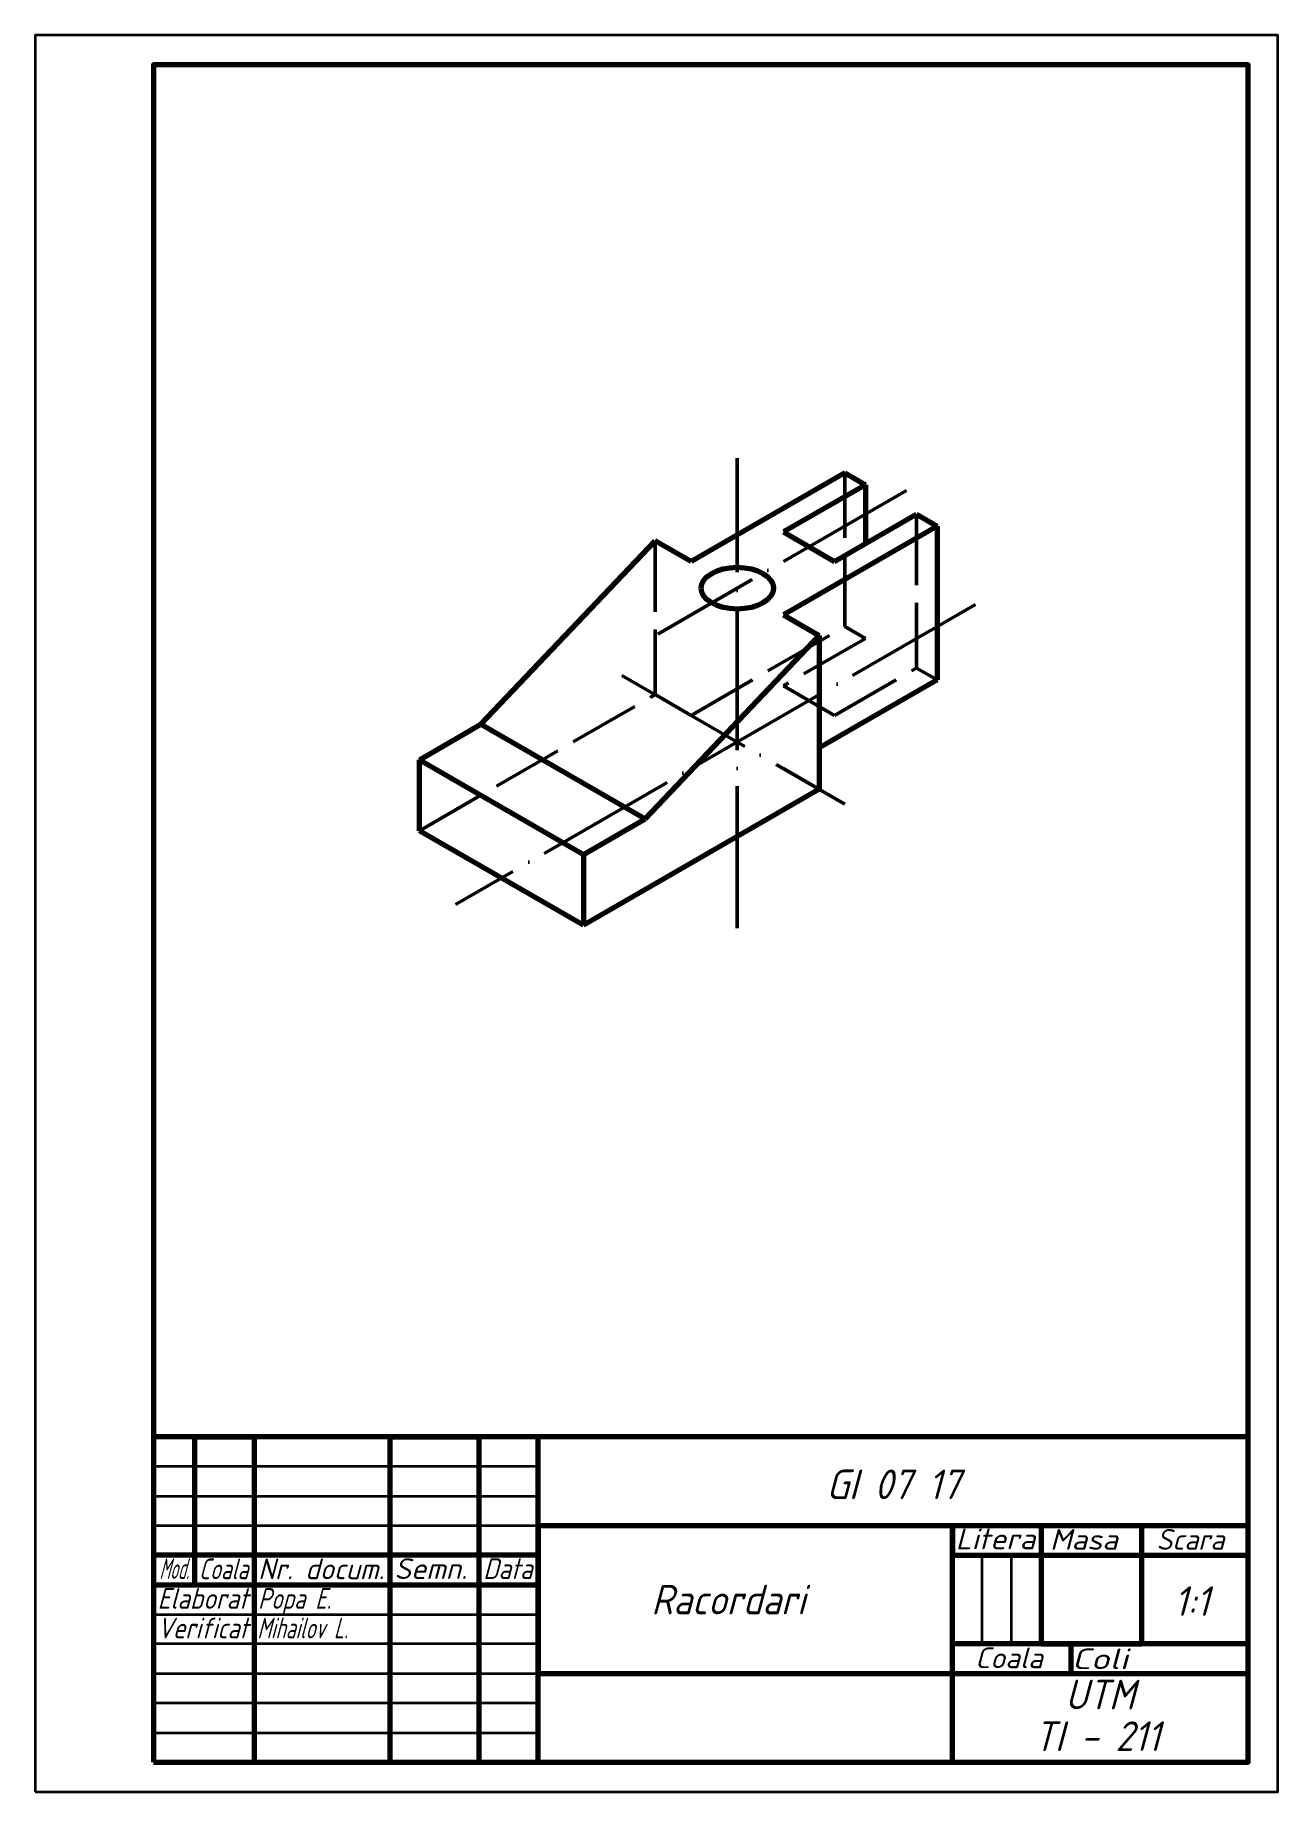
# Model space of a CAD drawing. Header units: millimetres. Extents: x 0 to 210, y 0 to 297.
import ezdxf
from ezdxf.enums import TextEntityAlignment as Align

# ---------------------------------------------------------------- set-up
doc = ezdxf.new("R2010")
doc.units = ezdxf.units.MM
doc.linetypes.add('ACAD_ISO02W100', pattern=[15, 12, -3])
doc.linetypes.add('ACAD_ISO04W100', pattern=[30, 24, -3, 0, -3])
for name, color, linetype, lineweight in [('Axe', 10, 'ACAD_ISO04W100', 50), ('Contur', 50, 'Continuous', 70), ('Invizibil', 210, 'ACAD_ISO02W100', 50), ('Subtire', 10, 'Continuous', 35), ('Text3.5', 241, 'Continuous', 35), ('Text5', 241, 'Continuous', 50), ('Text7', 241, 'Continuous', 70)]:
    doc.layers.add(name, color=color, linetype=linetype, lineweight=lineweight)
doc.styles.get("Standard").update_dxf_attribs({"font": 'isocp.shx', "oblique": 15})

msp = doc.modelspace()

# ---------------------------------------------------------------- linework, layer by layer
at = {"layer": 'Axe'}
for p, q in [((118.65, 146), (118.65, 225.5)), ((147.22, 220), (105.22, 195.75)), ((158.92, 200.75), (71.01, 150)), ((99.16, 188.75), (136.83, 167))]:
    msp.add_line(p, q, dxfattribs=at)
at = {"layer": 'Contur'}
for p, q in [((136.83, 223), (110.85, 208)), ((136.83, 223), (140.3, 221)), ((140.3, 221), (126.44, 213)), ((140.3, 221), (140.3, 211)), ((152.42, 214), (126.44, 199)), ((135.1, 208), (148.96, 216)), ((148.96, 216), (152.42, 214)), ((152.42, 214), (152.42, 188)), ((75.34, 180.5), (104.79, 211.5)), ((110.85, 208), (104.79, 211.5)), ((126.44, 213), (135.1, 208)), ((126.44, 199), (132.5, 195.5)), ((132.5, 195.5), (103.06, 164.5)), ((132.5, 195.5), (132.5, 169.5)), ((152.42, 188), (132.5, 176.5)), ((64.95, 174.5), (75.34, 180.5)), ((75.34, 180.5), (103.06, 164.5)), ((64.95, 162.5), (64.95, 174.5)), ((64.95, 174.5), (92.66, 158.5)), ((132.5, 169.5), (92.66, 146.5)), ((92.66, 158.5), (103.06, 164.5)), ((92.66, 146.5), (64.95, 162.5)), ((92.66, 158.5), (92.66, 146.5)), ((27, 60), (37, 60)), ((27, 35), (27, 60)), ((27, 60), (37, 60)), ((37, 60), (37, 5)), ((60, 5), (60, 60)), ((60, 60), (75, 60)), ((75, 60), (75, 5)), ((85, 5), (85, 60)), ((205, 45), (85, 45)), ((85, 45), (85, 20)), ((155, 5), (155, 45)), ((155, 45), (155, 40)), ((170, 45), (170, 25)), ((187, 25), (187, 45)), ((85, 40), (20, 40)), ((85, 35), (85, 40)), ((155, 40), (205, 40)), ((20, 35), (85, 35)), ((205, 25), (155, 25)), ((170, 25), (187, 25)), ((175, 25), (175, 20)), ((205, 20), (205, 25)), ((85, 20), (205, 20)), ((37, 5), (60, 5)), ((37, 5), (60, 5)), ((75, 5), (85, 5))]:
    msp.add_line(p, q, dxfattribs=at)
for points in [[(20, 5), (205, 5), (205, 292), (20, 292)], [(20, 5), (205, 5), (205, 60), (20, 60)]]:
    msp.add_lwpolyline(points, close=True, dxfattribs=at)
msp.add_ellipse((118.65, 203.5), major_axis=(-6.12, 0), ratio=0.57735, dxfattribs=at)
at = {"layer": 'Invizibil'}
for p, q in [((136.83, 197), (136.83, 223)), ((148.96, 216), (148.96, 190)), ((104.79, 211.5), (104.79, 185.5)), ((110.85, 182), (136.83, 197)), ((136.83, 197), (140.3, 195)), ((140.3, 195), (126.44, 187)), ((135.1, 182), (148.96, 190)), ((148.96, 190), (152.42, 188)), ((64.95, 162.5), (104.79, 185.5)), ((104.79, 185.5), (110.85, 182)), ((126.44, 187), (135.1, 182)), ((126.44, 173), (132.5, 169.5)), ((126.44, 173), (132.5, 169.5))]:
    msp.add_line(p, q, dxfattribs=at)
at = {"layer": 'Subtire'}
for p, q in [((85, 55), (20, 55)), ((85, 50), (85, 55)), ((20, 45), (20, 50)), ((20, 50), (85, 50)), ((85, 45), (20, 45)), ((160, 40), (160, 25)), ((165, 25), (165, 40)), ((20, 25), (20, 30)), ((20, 30), (85, 30)), ((85, 25), (20, 25)), ((85, 20), (85, 25)), ((160, 25), (165, 25)), ((205, 20), (205, 25)), ((20, 15), (20, 20)), ((20, 20), (85, 20)), ((85, 15), (20, 15)), ((85, 10), (85, 15)), ((20, 10), (85, 10)), ((37, 5), (60, 5)), ((75, 5), (85, 5))]:
    msp.add_line(p, q, dxfattribs=at)
msp.add_lwpolyline([(0, 0), (210, 0), (210, 297), (0, 297)], close=True, dxfattribs=at)

# ---------------------------------------------------------------- texts
at = {"layer": 'Text3.5', "oblique": 15}
for s, width, p, p2 in [('Litera', 1.102948, (155.54, 41.02), (169, 41.02)), ('Masa', 1.133267, (171.49, 40.93), (182.95, 40.93)), ('Scara', 0.996188, (189.49, 40.93), (200.95, 40.93)), ('Mod.', 0.58309, (21, 36), (26, 36)), ('Coala', 0.770148, (27.68, 35.95), (36, 35.95)), ('Nr. docum.', 1.041222, (37.68, 35.95), (59, 35.95)), ('Semn.', 1.079728, (60.72, 35.99), (73, 35.99)), ('Data', 0.884828, (75.72, 35.99), (84.04, 35.99)), ('Elaborat', 0.884215, (20.68, 30.95), (36, 30.95)), ('Popa E.', 0.848126, (37.68, 30.95), (50, 30.95)), ('Verificat', 0.849876, (20.68, 25.95), (36, 25.95)), ('Mihailov L.', 0.735607, (37.54, 25.95), (52.86, 25.95)), ('Coala', 1.060745, (158.83, 20.91), (170.28, 20.91)), ('Coli', 1.393517, (175.2, 20.74), (184.71, 20.74))]:
    msp.add_text(s, height=3.5, dxfattribs=dict(at, width=width)).set_placement(p, p2, align=Align.FIT)
at = {"layer": 'Text5', "oblique": 15}
for s, p in [('1:1', (195.43, 32.25)), ('UTM', (179.92, 16.47)), ('TI - 211', (179.45, 9.42))]:
    msp.add_text(s, height=5, dxfattribs=at).set_placement(p, align=Align.MIDDLE)
at = {"layer": 'Text7', "oblique": 15}
for s, p in [('GI 07 17', (145, 52)), ('Racordari', (117.13, 32.51))]:
    msp.add_text(s, height=5, dxfattribs=at).set_placement(p, align=Align.MIDDLE)

doc.saveas('drawing.dxf')
